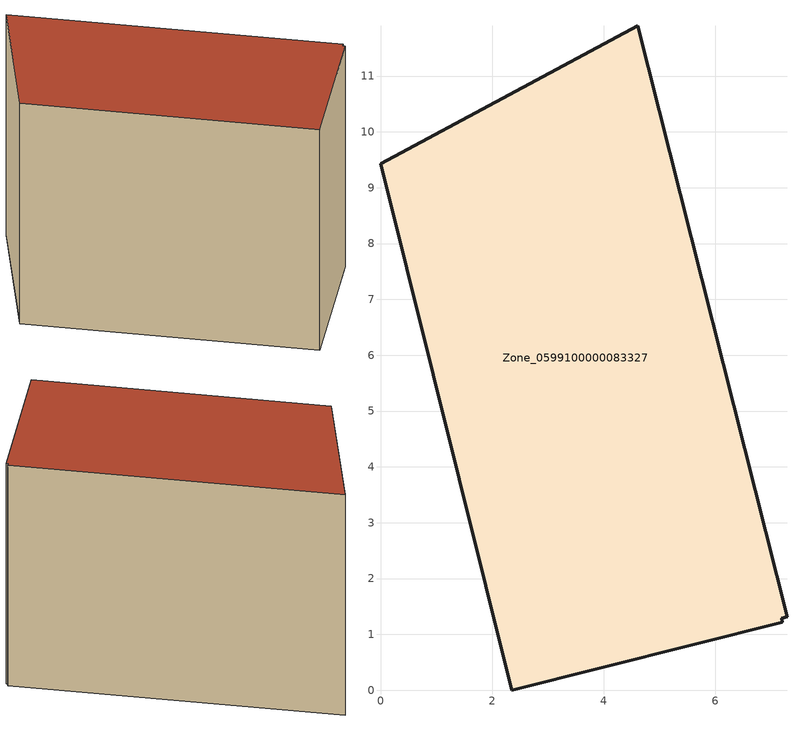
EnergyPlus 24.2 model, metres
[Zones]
Zone_0599100000083327
 floor ground (C_G): 4.61,11.9 7.28,1.31 7.19,1.29 7.2,1.22 2.35,0 0,9.43 z0
 wall outside (C_F): 0,9.43 2.35,0 7.2,1.22 7.19,1.29 7.28,1.31 4.61,11.9 0,9.43 z0:8.4
 roof outside (C_R): 7.28,1.31 4.61,11.9 0,9.43 2.35,0 7.2,1.22 7.19,1.29 z8.4
[BUILDING]
Pand.0599100000083327: North Axis=0; Terrain=City; Loads Convergence Tolerance Value=0.04; Temperature Convergence Tolerance Value=0.4; Solar Distribution=FullExterior; Maximum Number of Warmup Days=25; Minimum Number of Warmup Days=1
[Site:Location]
Rotterdam.The.Hague.AP_ZH_NLD Design_Conditions: Latitude=51.96; Longitude=4.45; Time Zone=1; Elevation=-4.5
[SITE:GROUNDTEMPERATURE:BUILDINGSURFACE]
18, 18, 18, 18, 18, 18, 18, 18, 18, 18, 18, 18
[MATERIAL] Thermal Absorptance=0.9; Solar Absorptance=0.7; Visible Absorptance=0.7
Name | Roughness | Thickness | Conductivity | Density | Specific Heat
G.TC.1992-2005 | MediumSmooth | 0.15 | 0.06 | 540 | 1210
F.TC.1992-2005 | Rough | 0.3 | 0.12 | 1920 | 840
R.TC.1992-2005 | MediumRough | 0.2 | 0.08 | 1500 | 1000
[CONSTRUCTION]
C_G: G.TC.1992-2005
C_F: F.TC.1992-2005
C_R: R.TC.1992-2005
[ZONE]
Zone_0599100000083327: Type=1; Multiplier=1; Ceiling Height=Autocalculate; Volume=Autocalculate; Floor Area=autocalculate; Part of Total Floor Area=Yes
[ZONEINFILTRATION:DESIGNFLOWRATE]
Infil_Zone_0599100000083327: Zone or ZoneList or Space or SpaceList=Zone_0599100000083327; Schedule=AlwaysOn; Design Flow Rate Calculation Method=Flow/Area; Flow Rate per Floor Area=0.0015; Constant Term Coefficient=1; Temperature Term Coefficient=0; Velocity Term Coefficient=0; Velocity Squared Term Coefficient=0
[HVACTEMPLATE:ZONE:IDEALLOADSAIRSYSTEM]
Zone_0599100000083327: Maximum Heating Supply Air Temperature=50; Minimum Cooling Supply Air Temperature=13; Maximum Heating Supply Air Humidity Ratio=0.0156; Minimum Cooling Supply Air Humidity Ratio=0.0077; Heating Limit=NoLimit; Cooling Limit=NoLimit; Dehumidification Control Type=ConstantSensibleHeatRatio; Cooling Sensible Heat Ratio=0.7; Dehumidification Setpoint=60; Humidification Control Type=None; Humidification Setpoint=30; Outdoor Air Method=None; Outdoor Air Flow Rate per Person=0.00944; Outdoor Air Flow Rate per Zone Floor Area=0; Outdoor Air Flow Rate per Zone=0; Demand Controlled Ventilation Type=None; Outdoor Air Economizer Type=NoEconomizer; Heat Recovery Type=None; Sensible Heat Recovery Effectiveness=0.7; Latent Heat Recovery Effectiveness=0.65
[ZONECONTROL:THERMOSTAT]
ThermostatControl_Zone_0599100000083327: Zone or ZoneList=Zone_0599100000083327; Control Type Schedule=DualSetpointControlType; Control 1=Thermostat_Zone_0599100000083327; Temperature Difference Between Cutout And Setpoint=0
[THERMOSTATSETPOINT:DUALSETPOINT]
Thermostat_Zone_0599100000083327: Heating Setpoint Temperature Schedule=HeatingSetpoint_Zone_0599100000083327; Cooling Setpoint Temperature Schedule=CoolingSetpoint_Zone_0599100000083327
[SCHEDULE:COMPACT]
HeatingSetpoint_Zone_0599100000083327: Through: 12/31, For: AllDays, Until: 24:00, 21
CoolingSetpoint_Zone_0599100000083327: Through: 12/31, For: AllDays, Until: 24:00, 24
DualSetpointControlType: Through: 12/31, For: AllDays, Until: 24:00, 4
AlwaysOn: Through: 12/31, For: AllDays, Until: 24:00, 1
